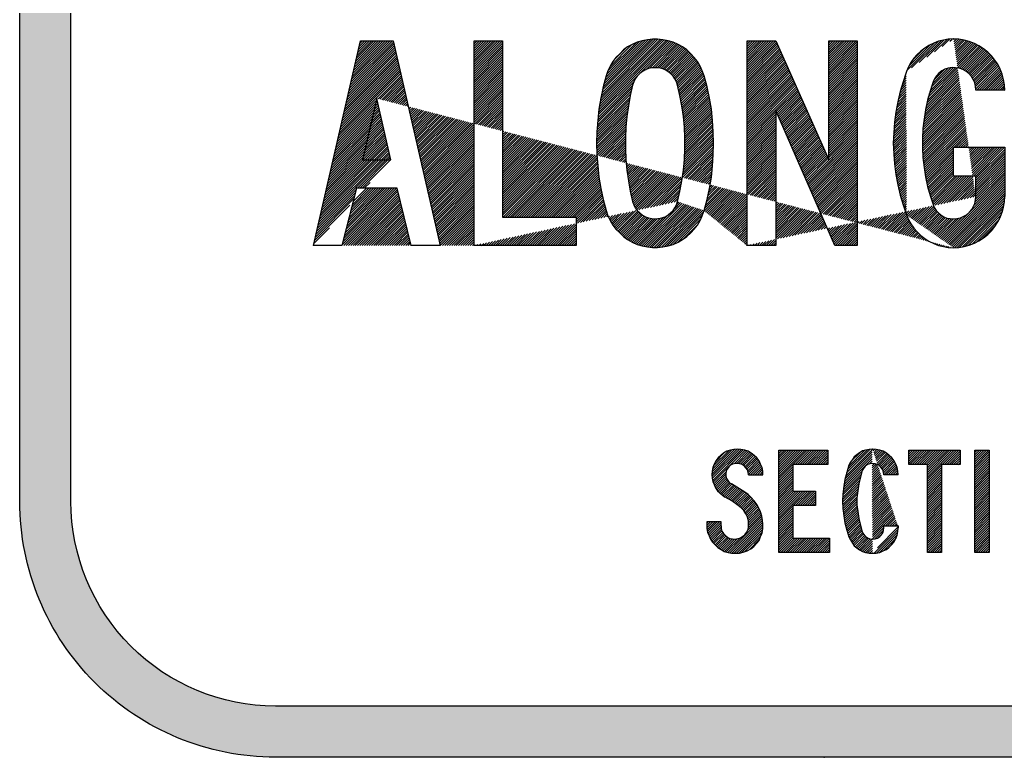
# Model space of a CAD drawing. Extents: x 216 to 276, y 156.6 to 231.6.
# Drawn here: x 215.98 to 235.25, y 161.57 to 175.99 of the extents above; entities that cross this region are included whole.
import ezdxf

# ---------------------------------------------------------------- set-up
doc = ezdxf.new("R2010")
doc.units = 0
doc.header["$MEASUREMENT"] = 0
doc.linetypes.add('CENTERX2', pattern=[101.6, 63.5, -12.7, 12.7, -12.7])
doc.layers.get('0').update_dxf_attribs({"linetype": 'CONTINUOUS'})
doc.layers.get('DEFPOINTS').update_dxf_attribs({"linetype": 'CONTINUOUS'})
for name, color, linetype in [('L25', 1, 'CONTINUOUS'), ('L35', 3, 'CONTINUOUS'), ('T25', 1, 'CONTINUOUS')]:
    doc.layers.add(name, color=color, linetype=linetype)
pattern_1 = [(45, (0, 0), (-0.0224506403, 0.0224506403), [])]

msp = doc.modelspace()

# ---------------------------------------------------------------- hatches: boundary and pattern name
at = {"layer": 'L25', "linetype": 'CENTERX2'}
h = msp.add_hatch(color=256, dxfattribs=at)
edge = h.paths.add_edge_path(flags=16)
edge.add_line((220.981, 230.575), (270.981, 230.575))
edge.add_arc((270.981, 226.575), 4, 0, 90, ccw=False)
edge.add_line((274.981, 226.575), (274.981, 166.575))
edge.add_arc((270.981, 166.575), 4, -90, 0, ccw=False)
edge.add_line((270.981, 162.575), (220.981, 162.575))
edge.add_arc((220.981, 166.575), 4, 180, 270, ccw=False)
edge.add_line((216.981, 166.575), (216.981, 226.575))
edge.add_arc((220.981, 226.575), 4, 90, 180, ccw=False)
edge = h.paths.add_edge_path()
edge.add_line((220.981, 231.575), (270.981, 231.575))
edge.add_arc((270.981, 226.575), 5, 0, 90, ccw=False)
edge.add_line((275.981, 226.575), (275.981, 166.575))
edge.add_arc((270.981, 166.575), 5, -90, 0, ccw=False)
edge.add_line((270.981, 161.575), (220.981, 161.575))
edge.add_arc((220.981, 166.575), 5, 180, 270, ccw=False)
edge.add_line((215.981, 166.575), (215.981, 226.575))
edge.add_arc((220.981, 226.575), 5, 90, 180, ccw=False)
h = msp.add_hatch(dxfattribs=at)
h.set_pattern_fill('ANSI31', color=256, scale=0.01, style=0)
h.set_pattern_definition(pattern_1)
h.paths.add_polyline_path([(223.237, 173.255), (222.963, 174.456), (222.681, 173.255)], flags=16)
h.paths.add_polyline_path([(222.281, 171.58), (221.725, 171.58), (222.644, 175.582), (223.281, 175.582), (224.2, 171.58), (223.637, 171.58), (223.363, 172.699), (222.563, 172.699)], flags=17)
h.paths.add_polyline_path([(226.861, 171.58), (224.867, 171.58), (224.867, 175.582), (225.423, 175.582), (225.423, 172.136), (226.861, 172.136)], flags=17)
h.paths.add_polyline_path([(228.825, 172.373), (228.847, 172.44), (228.892, 172.64), (228.929, 172.847), (228.959, 173.055), (228.981, 173.263), (228.988, 173.477), (228.988, 173.685), (228.981, 173.892), (228.959, 174.1), (228.929, 174.308), (228.892, 174.515), (228.847, 174.715), (228.825, 174.782), (228.795, 174.841), (228.758, 174.893), (228.707, 174.945), (228.655, 174.982), (228.603, 175.012), (228.536, 175.041), (228.469, 175.056), (228.41, 175.056), (228.343, 175.056), (228.277, 175.041), (228.217, 175.012), (228.158, 174.982), (228.106, 174.945), (228.054, 174.893), (228.017, 174.841), (227.988, 174.782), (227.965, 174.715), (227.921, 174.515), (227.884, 174.308), (227.854, 174.1), (227.832, 173.892), (227.825, 173.685), (227.825, 173.477), (227.832, 173.263), (227.854, 173.055), (227.884, 172.847), (227.921, 172.64), (227.965, 172.44), (227.988, 172.373), (228.017, 172.314), (228.054, 172.262), (228.106, 172.218), (228.158, 172.173), (228.217, 172.143), (228.277, 172.121), (228.343, 172.106), (228.41, 172.099), (228.469, 172.106), (228.536, 172.121), (228.603, 172.143), (228.655, 172.173), (228.707, 172.218), (228.758, 172.262), (228.795, 172.314)], flags=16)
h.paths.add_polyline_path([(229.329, 172.158), (229.366, 172.262), (229.425, 172.477), (229.47, 172.692), (229.507, 172.914), (229.529, 173.137), (229.544, 173.359), (229.551, 173.581), (229.544, 173.804), (229.529, 174.026), (229.507, 174.248), (229.47, 174.463), (229.425, 174.685), (229.366, 174.9), (229.329, 174.997), (229.285, 175.086), (229.233, 175.175), (229.173, 175.256), (229.107, 175.33), (229.025, 175.404), (228.944, 175.464), (228.855, 175.508), (228.758, 175.553), (228.662, 175.582), (228.558, 175.604), (228.455, 175.612), (228.358, 175.612), (228.254, 175.604), (228.151, 175.582), (228.054, 175.553), (227.958, 175.508), (227.869, 175.464), (227.788, 175.404), (227.713, 175.33), (227.639, 175.256), (227.58, 175.175), (227.528, 175.086), (227.484, 174.997), (227.447, 174.9), (227.387, 174.685), (227.343, 174.463), (227.306, 174.248), (227.284, 174.026), (227.269, 173.804), (227.261, 173.581), (227.269, 173.359), (227.284, 173.137), (227.306, 172.914), (227.343, 172.692), (227.387, 172.477), (227.447, 172.262), (227.484, 172.158), (227.528, 172.069), (227.58, 171.98), (227.639, 171.899), (227.713, 171.825), (227.788, 171.758), (227.869, 171.699), (227.958, 171.647), (228.054, 171.602), (228.151, 171.573), (228.254, 171.551), (228.358, 171.543), (228.455, 171.543), (228.558, 171.551), (228.662, 171.573), (228.758, 171.602), (228.855, 171.647), (228.944, 171.699), (229.025, 171.758), (229.107, 171.825), (229.173, 171.899), (229.233, 171.98), (229.285, 172.069)], flags=17)
h.paths.add_polyline_path([(230.767, 171.58), (230.204, 171.58), (230.204, 175.582), (230.767, 175.582), (231.804, 173.255), (231.804, 175.582), (232.36, 175.582), (232.36, 171.58), (231.923, 171.58), (230.767, 174.219)], flags=17)
h.paths.add_polyline_path([(235.243, 172.536), (235.236, 172.536)], flags=16)
edge = h.paths.add_edge_path()
edge.add_line((234.673, 172.47), (234.68, 172.536))
edge.add_line((234.68, 172.536), (234.68, 172.936))
edge.add_line((234.68, 172.936), (234.243, 172.936))
edge.add_line((234.243, 172.936), (234.243, 173.5))
edge.add_line((234.243, 173.5), (235.243, 173.5))
edge.add_line((235.243, 173.5), (235.243, 172.536))
edge.add_line((235.236, 172.432), (235.243, 172.536))
edge.add_line((235.236, 172.432), (235.221, 172.329))
edge.add_line((235.221, 172.329), (235.191, 172.232))
edge.add_line((235.191, 172.232), (235.154, 172.129))
edge.add_line((235.154, 172.129), (235.11, 172.04))
edge.add_line((235.11, 172.04), (235.051, 171.951))
edge.add_line((235.051, 171.951), (234.984, 171.869))
edge.add_line((234.984, 171.869), (234.91, 171.795))
edge.add_line((234.91, 171.795), (234.828, 171.728))
edge.add_line((234.828, 171.728), (234.739, 171.669))
edge.add_line((234.739, 171.669), (234.65, 171.625))
edge.add_line((234.65, 171.625), (234.547, 171.588))
edge.add_line((234.547, 171.588), (234.45, 171.558))
edge.add_line((234.45, 171.558), (234.347, 171.543))
edge.add_line((234.347, 171.543), (234.243, 171.536))
edge.add_line((234.243, 171.536), (234.139, 171.543))
edge.add_line((234.139, 171.543), (234.043, 171.558))
edge.add_line((234.043, 171.558), (233.946, 171.58))
edge.add_line((233.946, 171.58), (233.857, 171.617))
edge.add_line((233.857, 171.617), (233.761, 171.662))
edge.add_line((233.761, 171.662), (233.68, 171.714))
edge.add_line((233.68, 171.714), (233.605, 171.773))
edge.add_line((233.605, 171.773), (233.531, 171.847))
edge.add_line((233.531, 171.847), (233.465, 171.921))
edge.add_line((233.465, 171.921), (233.405, 172.003))
edge.add_line((233.405, 172.003), (233.361, 172.084))
edge.add_line((233.361, 172.084), (233.324, 172.18))
edge.add_line((233.324, 172.18), (233.257, 172.373))
edge.add_line((233.257, 172.373), (233.198, 172.566))
edge.add_line((233.198, 172.566), (233.153, 172.766))
edge.add_line((233.153, 172.766), (233.116, 172.966))
edge.add_line((233.116, 172.966), (233.087, 173.174))
edge.add_line((233.087, 173.174), (233.072, 173.374))
edge.add_line((233.072, 173.374), (233.064, 173.581))
edge.add_line((233.064, 173.581), (233.072, 173.781))
edge.add_line((233.072, 173.781), (233.087, 173.989))
edge.add_line((233.087, 173.989), (233.116, 174.189))
edge.add_line((233.116, 174.189), (233.153, 174.389))
edge.add_line((233.153, 174.389), (233.198, 174.589))
edge.add_line((233.198, 174.589), (233.257, 174.782))
edge.add_line((233.257, 174.782), (233.324, 174.982))
edge.add_line((233.324, 174.982), (233.361, 175.071))
edge.add_line((233.361, 175.071), (233.405, 175.16))
edge.add_line((233.405, 175.16), (233.465, 175.241))
edge.add_line((233.465, 175.241), (233.531, 175.315))
edge.add_line((233.531, 175.315), (233.605, 175.382))
edge.add_line((233.605, 175.382), (233.68, 175.441))
edge.add_line((233.68, 175.441), (233.761, 175.493))
edge.add_line((233.761, 175.493), (233.857, 175.538))
edge.add_line((233.857, 175.538), (233.946, 175.575))
edge.add_line((233.946, 175.575), (234.043, 175.597))
edge.add_line((234.043, 175.597), (234.139, 175.612))
edge.add_line((234.139, 175.612), (234.243, 175.619))
edge.add_line((234.243, 175.619), (234.347, 175.612))
edge.add_line((234.347, 175.612), (234.45, 175.597))
edge.add_line((234.45, 175.597), (234.547, 175.567))
edge.add_line((234.547, 175.567), (234.65, 175.53))
edge.add_line((234.65, 175.53), (234.739, 175.486))
edge.add_line((234.739, 175.486), (234.828, 175.427))
edge.add_line((234.828, 175.427), (234.91, 175.36))
edge.add_line((234.91, 175.36), (234.984, 175.286))
edge.add_line((234.984, 175.286), (235.051, 175.204))
edge.add_line((235.051, 175.204), (235.11, 175.123))
edge.add_line((235.11, 175.123), (235.154, 175.026))
edge.add_line((235.154, 175.026), (235.191, 174.93))
edge.add_line((235.191, 174.93), (235.221, 174.826))
edge.add_line((235.221, 174.826), (235.236, 174.723))
edge.add_line((235.236, 174.723), (235.243, 174.619))
edge.add_line((235.243, 174.619), (234.68, 174.619))
edge.add_line((234.68, 174.619), (234.673, 174.693))
edge.add_line((234.673, 174.693), (234.658, 174.76))
edge.add_line((234.658, 174.76), (234.628, 174.826))
edge.add_line((234.628, 174.826), (234.591, 174.886))
edge.add_line((234.591, 174.886), (234.539, 174.945))
edge.add_line((234.539, 174.945), (234.48, 174.989))
edge.add_line((234.48, 174.989), (234.421, 175.019))
edge.add_line((234.421, 175.019), (234.354, 175.049))
edge.add_line((234.354, 175.049), (234.28, 175.056))
edge.add_line((234.28, 175.056), (234.213, 175.063))
edge.add_line((234.213, 175.063), (234.139, 175.049))
edge.add_line((234.139, 175.049), (234.072, 175.026))
edge.add_line((234.072, 175.026), (234.013, 174.997))
edge.add_line((234.013, 174.997), (233.954, 174.952))
edge.add_line((233.954, 174.952), (233.909, 174.9))
edge.add_line((233.909, 174.9), (233.872, 174.841))
edge.add_line((233.872, 174.841), (233.843, 174.782))
edge.add_line((233.843, 174.782), (233.783, 174.597))
edge.add_line((233.783, 174.597), (233.731, 174.419))
edge.add_line((233.731, 174.419), (233.694, 174.233))
edge.add_line((233.694, 174.233), (233.665, 174.048))
edge.add_line((233.665, 174.048), (233.642, 173.863))
edge.add_line((233.642, 173.863), (233.635, 173.67))
edge.add_line((233.635, 173.67), (233.635, 173.485))
edge.add_line((233.635, 173.485), (233.642, 173.3))
edge.add_line((233.642, 173.3), (233.665, 173.107))
edge.add_line((233.665, 173.107), (233.694, 172.922))
edge.add_line((233.694, 172.922), (233.731, 172.736))
edge.add_line((233.731, 172.736), (233.783, 172.558))
edge.add_line((233.783, 172.558), (233.843, 172.381))
edge.add_line((233.843, 172.381), (233.865, 172.321))
edge.add_line((233.865, 172.321), (233.902, 172.262))
edge.add_line((233.902, 172.262), (233.946, 172.218))
edge.add_line((233.946, 172.218), (233.998, 172.173))
edge.add_line((233.998, 172.173), (234.05, 172.143))
edge.add_line((234.05, 172.143), (234.109, 172.114))
edge.add_line((234.109, 172.114), (234.176, 172.106))
edge.add_line((234.176, 172.106), (234.243, 172.099))
edge.add_line((234.243, 172.099), (234.309, 172.106))
edge.add_line((234.309, 172.106), (234.376, 172.121))
edge.add_line((234.376, 172.121), (234.443, 172.151))
edge.add_line((234.443, 172.151), (234.495, 172.18))
edge.add_line((234.495, 172.18), (234.554, 172.232))
edge.add_line((234.554, 172.232), (234.599, 172.284))
edge.add_line((234.599, 172.284), (234.628, 172.336))
edge.add_line((234.628, 172.336), (234.658, 172.403))
edge.add_line((234.658, 172.403), (234.673, 172.47))
edge = h.paths.add_edge_path()
edge.add_line((222.963, 174.456), (222.955, 174.456))
edge.add_line((222.681, 173.255), (222.674, 173.255))
edge.add_line((223.237, 173.255), (223.23, 173.255))
edge.add_line((221.725, 171.58), (221.718, 171.58))
edge.add_line((224.867, 171.58), (224.86, 171.58))
edge.add_line((228.847, 172.44), (228.84, 172.44))
edge.add_line((229.366, 172.262), (229.359, 172.262))
edge.add_line((230.204, 171.58), (230.196, 171.58))
edge.add_line((234.68, 172.536), (234.673, 172.536))
edge.add_line((234.243, 175.619), (234.235, 175.619))
edge.add_line((233.324, 174.982), (233.316, 174.982))
edge.add_line((233.324, 172.18), (233.316, 172.18))
edge.add_line((234.243, 171.536), (234.235, 171.536))
h = msp.add_hatch(dxfattribs=at)
h.set_pattern_fill('ANSI31', color=256, scale=0.01, style=0)
h.set_pattern_definition(pattern_1)
h.paths.add_polyline_path([(229.7, 166.177), (229.418, 166.177), (229.418, 166.118), (229.418, 166.044), (229.433, 165.977), (229.462, 165.903), (229.492, 165.836), (229.529, 165.777), (229.581, 165.725), (229.633, 165.673), (229.7, 165.636), (229.759, 165.599), (229.833, 165.577), (229.9, 165.562), (229.974, 165.562), (230.055, 165.562), (230.13, 165.584), (230.204, 165.607), (230.278, 165.651), (230.337, 165.696), (230.389, 165.755), (230.441, 165.814), (230.47, 165.888), (230.5, 165.962), (230.515, 166.044), (230.515, 166.118), (230.507, 166.207), (230.493, 166.289), (230.47, 166.37), (230.433, 166.444), (230.396, 166.518), (230.344, 166.585), (230.285, 166.652), (230.226, 166.711), (230.159, 166.755), (229.9, 166.918), (229.855, 166.948), (229.826, 166.985), (229.803, 167.022), (229.789, 167.074), (229.789, 167.119), (229.796, 167.17), (229.818, 167.208), (229.848, 167.252), (229.878, 167.282), (229.922, 167.304), (229.966, 167.319), (230.018, 167.319), (230.063, 167.311), (230.107, 167.296), (230.152, 167.267), (230.181, 167.23), (230.211, 167.193), (230.226, 167.148), (230.233, 167.096), (230.515, 167.096), (230.515, 167.17), (230.5, 167.237), (230.47, 167.304), (230.441, 167.371), (230.396, 167.43), (230.344, 167.474), (230.285, 167.519), (230.226, 167.556), (230.159, 167.578), (230.085, 167.593), (230.018, 167.6), (229.944, 167.593), (229.878, 167.578), (229.811, 167.556), (229.744, 167.519), (229.692, 167.474), (229.64, 167.43), (229.596, 167.371), (229.559, 167.304), (229.537, 167.237), (229.522, 167.17), (229.514, 167.096), (229.522, 167.03), (229.537, 166.963), (229.559, 166.904), (229.588, 166.844), (229.626, 166.785), (229.67, 166.741), (229.722, 166.696), (229.774, 166.659), (229.907, 166.585), (230.033, 166.496), (230.092, 166.452), (230.144, 166.4), (230.181, 166.333), (230.211, 166.266), (230.233, 166.192), (230.233, 166.118), (230.233, 166.066), (230.218, 166.014), (230.196, 165.97), (230.159, 165.925), (230.122, 165.896), (230.078, 165.866), (230.026, 165.851), (229.974, 165.836), (229.922, 165.844), (229.87, 165.851), (229.826, 165.873), (229.781, 165.911), (229.744, 165.948), (229.714, 165.992), (229.7, 166.044), (229.7, 166.096)])
edge = h.paths.add_edge_path(flags=16)
edge.add_line((230.018, 167.319), (230.011, 167.319))
h = msp.add_hatch(dxfattribs=at)
h.set_pattern_fill('ANSI31', color=256, scale=0.01, style=0)
h.set_pattern_definition(pattern_1)
h.paths.add_polyline_path([(231.819, 165.577), (230.826, 165.577), (230.826, 167.578), (231.782, 167.578), (231.782, 167.296), (231.1, 167.296), (231.1, 166.778), (231.545, 166.778), (231.545, 166.496), (231.1, 166.496), (231.1, 165.859), (231.819, 165.859)])
h.paths.add_polyline_path([(233.161, 166.059), (233.153, 166.059)], flags=16)
edge = h.paths.add_edge_path()
edge.add_line((232.879, 166.096), (233.161, 166.096))
edge.add_line((233.161, 166.096), (233.161, 166.059))
edge.add_line((233.153, 165.985), (233.161, 166.059))
edge.add_line((233.153, 165.985), (233.138, 165.918))
edge.add_line((233.138, 165.918), (233.116, 165.851))
edge.add_line((233.116, 165.851), (233.079, 165.785))
edge.add_line((233.079, 165.785), (233.035, 165.733))
edge.add_line((233.035, 165.733), (232.983, 165.681))
edge.add_line((232.983, 165.681), (232.931, 165.636))
edge.add_line((232.931, 165.636), (232.864, 165.607))
edge.add_line((232.864, 165.607), (232.798, 165.577))
edge.add_line((232.798, 165.577), (232.731, 165.562))
edge.add_line((232.731, 165.562), (232.657, 165.562))
edge.add_line((232.657, 165.562), (232.59, 165.562))
edge.add_line((232.59, 165.562), (232.523, 165.577))
edge.add_line((232.523, 165.577), (232.464, 165.599))
edge.add_line((232.464, 165.599), (232.405, 165.629))
edge.add_line((232.405, 165.629), (232.353, 165.666))
edge.add_line((232.353, 165.666), (232.301, 165.71))
edge.add_line((232.301, 165.71), (232.264, 165.762))
edge.add_line((232.264, 165.762), (232.227, 165.822))
edge.add_line((232.227, 165.822), (232.197, 165.881))
edge.add_line((232.197, 165.881), (232.153, 166.014))
edge.add_line((232.153, 166.014), (232.116, 166.155))
edge.add_line((232.116, 166.155), (232.094, 166.296))
edge.add_line((232.094, 166.296), (232.079, 166.437))
edge.add_line((232.079, 166.437), (232.071, 166.578))
edge.add_line((232.071, 166.578), (232.079, 166.718))
edge.add_line((232.079, 166.718), (232.094, 166.867))
edge.add_line((232.094, 166.867), (232.116, 167.007))
edge.add_line((232.116, 167.007), (232.153, 167.141))
edge.add_line((232.153, 167.141), (232.197, 167.282))
edge.add_line((232.197, 167.282), (232.227, 167.341))
edge.add_line((232.227, 167.341), (232.264, 167.393))
edge.add_line((232.264, 167.393), (232.301, 167.445))
edge.add_line((232.301, 167.445), (232.353, 167.489))
edge.add_line((232.353, 167.489), (232.405, 167.526))
edge.add_line((232.405, 167.526), (232.464, 167.563))
edge.add_line((232.464, 167.563), (232.523, 167.578))
edge.add_line((232.523, 167.578), (232.59, 167.593))
edge.add_line((232.59, 167.593), (232.657, 167.6))
edge.add_line((232.657, 167.6), (232.731, 167.593))
edge.add_line((232.731, 167.593), (232.798, 167.578))
edge.add_line((232.798, 167.578), (232.864, 167.556))
edge.add_line((232.864, 167.556), (232.931, 167.519))
edge.add_line((232.931, 167.519), (232.983, 167.474))
edge.add_line((232.983, 167.474), (233.035, 167.43))
edge.add_line((233.035, 167.43), (233.079, 167.371))
edge.add_line((233.079, 167.371), (233.116, 167.304))
edge.add_line((233.116, 167.304), (233.138, 167.237))
edge.add_line((233.138, 167.237), (233.153, 167.17))
edge.add_line((233.153, 167.17), (233.161, 167.096))
edge.add_line((233.161, 167.096), (232.879, 167.096))
edge.add_line((232.879, 167.096), (232.872, 167.148))
edge.add_line((232.872, 167.148), (232.857, 167.193))
edge.add_line((232.857, 167.193), (232.827, 167.237))
edge.add_line((232.827, 167.237), (232.798, 167.274))
edge.add_line((232.798, 167.274), (232.753, 167.296))
edge.add_line((232.753, 167.296), (232.709, 167.311))
edge.add_line((232.709, 167.311), (232.657, 167.319))
edge.add_line((232.657, 167.319), (232.605, 167.311))
edge.add_line((232.605, 167.311), (232.56, 167.296))
edge.add_line((232.56, 167.296), (232.516, 167.267))
edge.add_line((232.516, 167.267), (232.479, 167.222))
edge.add_line((232.479, 167.222), (232.457, 167.178))
edge.add_line((232.457, 167.178), (232.42, 167.052))
edge.add_line((232.42, 167.052), (232.39, 166.918))
edge.add_line((232.39, 166.918), (232.368, 166.785))
edge.add_line((232.368, 166.785), (232.353, 166.644))
edge.add_line((232.353, 166.644), (232.353, 166.511))
edge.add_line((232.353, 166.511), (232.368, 166.377))
edge.add_line((232.368, 166.377), (232.39, 166.244))
edge.add_line((232.39, 166.244), (232.42, 166.111))
edge.add_line((232.42, 166.111), (232.457, 165.977))
edge.add_line((232.457, 165.977), (232.479, 165.933))
edge.add_line((232.479, 165.933), (232.516, 165.896))
edge.add_line((232.516, 165.896), (232.56, 165.866))
edge.add_line((232.56, 165.866), (232.605, 165.844))
edge.add_line((232.605, 165.844), (232.657, 165.836))
edge.add_line((232.657, 165.836), (232.709, 165.844))
edge.add_line((232.709, 165.844), (232.753, 165.859))
edge.add_line((232.753, 165.859), (232.798, 165.888))
edge.add_line((232.798, 165.888), (232.827, 165.918))
edge.add_line((232.827, 165.918), (232.857, 165.962))
edge.add_line((232.857, 165.962), (232.872, 166.007))
edge.add_line((232.872, 166.007), (232.879, 166.059))
edge.add_line((232.879, 166.059), (232.879, 166.096))
h.paths.add_polyline_path([(234.006, 165.577), (233.731, 165.577), (233.731, 167.296), (233.368, 167.296), (233.368, 167.578), (234.369, 167.578), (234.369, 167.296), (234.006, 167.296)])
h.paths.add_polyline_path([(234.939, 165.577), (234.658, 165.577), (234.658, 167.578), (234.939, 167.578)])
edge = h.paths.add_edge_path(flags=16)
edge.add_line((233.161, 166.096), (233.153, 166.096))
edge.add_line((232.657, 167.6), (232.649, 167.6))
edge.add_line((232.657, 165.562), (232.649, 165.562))

# ---------------------------------------------------------------- linework, layer by layer
at = {"color": 3}
for p, q in [((228.254, 175.604), (228.151, 175.582)), ((228.358, 175.612), (228.254, 175.604)), ((228.455, 175.612), (228.358, 175.612)), ((228.558, 175.604), (228.455, 175.612)), ((228.662, 175.582), (228.558, 175.604)), ((234.043, 175.597), (233.946, 175.575)), ((234.139, 175.612), (234.043, 175.597)), ((234.243, 175.619), (234.139, 175.612)), ((234.243, 175.619), (234.235, 175.619)), ((234.347, 175.612), (234.243, 175.619)), ((234.45, 175.597), (234.347, 175.612)), ((234.547, 175.567), (234.45, 175.597)), ((221.725, 171.58), (222.644, 175.582)), ((222.644, 175.582), (223.281, 175.582)), ((223.281, 175.582), (224.2, 171.58)), ((224.867, 171.58), (224.867, 175.582)), ((224.867, 175.582), (225.423, 175.582)), ((225.423, 175.582), (225.423, 172.136)), ((227.788, 175.404), (227.713, 175.33)), ((227.869, 175.464), (227.788, 175.404)), ((227.958, 175.508), (227.869, 175.464)), ((228.054, 175.553), (227.958, 175.508)), ((228.151, 175.582), (228.054, 175.553)), ((228.758, 175.553), (228.662, 175.582)), ((228.855, 175.508), (228.758, 175.553)), ((228.944, 175.464), (228.855, 175.508)), ((229.025, 175.404), (228.944, 175.464)), ((229.107, 175.33), (229.025, 175.404)), ((230.204, 171.58), (230.204, 175.582)), ((230.204, 175.582), (230.767, 175.582)), ((230.767, 175.582), (231.804, 173.255)), ((231.804, 173.255), (231.804, 175.582)), ((231.804, 175.582), (232.36, 175.582)), ((232.36, 175.582), (232.36, 171.58)), ((233.68, 175.441), (233.605, 175.382)), ((233.761, 175.493), (233.68, 175.441)), ((233.857, 175.538), (233.761, 175.493)), ((233.946, 175.575), (233.857, 175.538)), ((234.65, 175.53), (234.547, 175.567)), ((234.739, 175.486), (234.65, 175.53)), ((234.828, 175.427), (234.739, 175.486)), ((234.91, 175.36), (234.828, 175.427)), ((227.639, 175.256), (227.58, 175.175)), ((227.713, 175.33), (227.639, 175.256)), ((229.173, 175.256), (229.107, 175.33)), ((229.233, 175.175), (229.173, 175.256)), ((233.465, 175.241), (233.405, 175.16)), ((233.531, 175.315), (233.465, 175.241)), ((233.605, 175.382), (233.531, 175.315)), ((234.984, 175.286), (234.91, 175.36)), ((235.051, 175.204), (234.984, 175.286)), ((227.528, 175.086), (227.484, 174.997)), ((227.58, 175.175), (227.528, 175.086)), ((228.277, 175.041), (228.217, 175.012)), ((228.343, 175.056), (228.277, 175.041)), ((228.41, 175.056), (228.343, 175.056)), ((228.469, 175.056), (228.41, 175.056)), ((228.536, 175.041), (228.469, 175.056)), ((228.603, 175.012), (228.536, 175.041)), ((229.285, 175.086), (229.233, 175.175)), ((229.329, 174.997), (229.285, 175.086)), ((233.361, 175.071), (233.324, 174.982)), ((233.405, 175.16), (233.361, 175.071)), ((234.072, 175.026), (234.013, 174.997)), ((234.139, 175.049), (234.072, 175.026)), ((234.213, 175.063), (234.139, 175.049)), ((234.28, 175.056), (234.213, 175.063)), ((234.354, 175.049), (234.28, 175.056)), ((234.421, 175.019), (234.354, 175.049)), ((234.48, 174.989), (234.421, 175.019)), ((235.11, 175.123), (235.051, 175.204)), ((235.154, 175.026), (235.11, 175.123)), ((235.191, 174.93), (235.154, 175.026)), ((227.447, 174.9), (227.387, 174.685)), ((227.484, 174.997), (227.447, 174.9)), ((228.017, 174.841), (227.988, 174.782)), ((228.054, 174.893), (228.017, 174.841)), ((228.106, 174.945), (228.054, 174.893)), ((228.158, 174.982), (228.106, 174.945)), ((228.217, 175.012), (228.158, 174.982)), ((228.655, 174.982), (228.603, 175.012)), ((228.707, 174.945), (228.655, 174.982)), ((228.758, 174.893), (228.707, 174.945)), ((228.795, 174.841), (228.758, 174.893)), ((228.825, 174.782), (228.795, 174.841)), ((229.366, 174.9), (229.329, 174.997)), ((229.425, 174.685), (229.366, 174.9)), ((233.324, 174.982), (233.257, 174.782)), ((233.324, 174.982), (233.316, 174.982)), ((233.872, 174.841), (233.843, 174.782)), ((233.909, 174.9), (233.872, 174.841)), ((233.954, 174.952), (233.909, 174.9)), ((234.013, 174.997), (233.954, 174.952)), ((234.539, 174.945), (234.48, 174.989)), ((234.591, 174.886), (234.539, 174.945)), ((234.628, 174.826), (234.591, 174.886)), ((234.658, 174.76), (234.628, 174.826)), ((235.221, 174.826), (235.191, 174.93)), ((235.236, 174.723), (235.221, 174.826)), ((227.387, 174.685), (227.343, 174.463)), ((227.965, 174.715), (227.921, 174.515)), ((227.988, 174.782), (227.965, 174.715)), ((228.847, 174.715), (228.825, 174.782)), ((228.892, 174.515), (228.847, 174.715)), ((229.47, 174.463), (229.425, 174.685)), ((233.257, 174.782), (233.198, 174.589)), ((233.843, 174.782), (233.783, 174.597)), ((234.673, 174.693), (234.658, 174.76)), ((234.68, 174.619), (234.673, 174.693)), ((235.243, 174.619), (235.236, 174.723)), ((222.963, 174.456), (222.681, 173.255)), ((222.963, 174.456), (222.955, 174.456)), ((223.237, 173.255), (222.963, 174.456)), ((227.343, 174.463), (227.306, 174.248)), ((227.921, 174.515), (227.884, 174.308)), ((228.929, 174.308), (228.892, 174.515)), ((229.507, 174.248), (229.47, 174.463)), ((233.198, 174.589), (233.153, 174.389)), ((233.783, 174.597), (233.731, 174.419)), ((235.243, 174.619), (234.68, 174.619)), ((227.306, 174.248), (227.284, 174.026)), ((227.884, 174.308), (227.854, 174.1)), ((228.959, 174.1), (228.929, 174.308)), ((229.529, 174.026), (229.507, 174.248)), ((233.153, 174.389), (233.116, 174.189)), ((233.731, 174.419), (233.694, 174.233)), ((227.854, 174.1), (227.832, 173.892)), ((228.981, 173.892), (228.959, 174.1)), ((231.923, 171.58), (230.767, 174.219)), ((230.767, 174.219), (230.767, 171.58)), ((233.116, 174.189), (233.087, 173.989)), ((233.694, 174.233), (233.665, 174.048)), ((227.284, 174.026), (227.269, 173.804)), ((227.832, 173.892), (227.825, 173.685)), ((228.988, 173.685), (228.981, 173.892)), ((229.544, 173.804), (229.529, 174.026)), ((233.087, 173.989), (233.072, 173.781)), ((233.642, 173.863), (233.635, 173.67)), ((233.665, 174.048), (233.642, 173.863)), ((227.269, 173.804), (227.261, 173.581)), ((227.825, 173.685), (227.825, 173.477)), ((228.988, 173.477), (228.988, 173.685)), ((229.551, 173.581), (229.544, 173.804)), ((233.072, 173.781), (233.064, 173.581)), ((233.635, 173.67), (233.635, 173.485)), ((227.261, 173.581), (227.269, 173.359)), ((227.825, 173.477), (227.832, 173.263)), ((228.981, 173.263), (228.988, 173.477)), ((229.544, 173.359), (229.551, 173.581)), ((233.064, 173.581), (233.072, 173.374)), ((233.635, 173.485), (233.642, 173.3)), ((234.243, 172.936), (234.243, 173.5)), ((234.243, 173.5), (235.243, 173.5)), ((235.243, 173.5), (235.243, 172.536)), ((227.269, 173.359), (227.284, 173.137)), ((229.529, 173.137), (229.544, 173.359)), ((233.072, 173.374), (233.087, 173.174)), ((233.642, 173.3), (233.665, 173.107)), ((222.681, 173.255), (222.674, 173.255)), ((222.681, 173.255), (223.237, 173.255)), ((223.237, 173.255), (223.23, 173.255)), ((227.284, 173.137), (227.306, 172.914)), ((227.832, 173.263), (227.854, 173.055)), ((228.959, 173.055), (228.981, 173.263)), ((229.507, 172.914), (229.529, 173.137)), ((233.087, 173.174), (233.116, 172.966)), ((233.665, 173.107), (233.694, 172.922)), ((227.306, 172.914), (227.343, 172.692)), ((227.854, 173.055), (227.884, 172.847)), ((228.929, 172.847), (228.959, 173.055)), ((229.47, 172.692), (229.507, 172.914)), ((233.116, 172.966), (233.153, 172.766)), ((233.694, 172.922), (233.731, 172.736)), ((234.68, 172.936), (234.243, 172.936)), ((234.68, 172.536), (234.68, 172.936)), ((227.884, 172.847), (227.921, 172.64)), ((228.892, 172.64), (228.929, 172.847)), ((233.153, 172.766), (233.198, 172.566)), ((233.731, 172.736), (233.783, 172.558)), ((222.563, 172.699), (222.281, 171.58)), ((223.363, 172.699), (222.563, 172.699)), ((223.637, 171.58), (223.363, 172.699)), ((227.343, 172.692), (227.387, 172.477)), ((227.921, 172.64), (227.965, 172.44)), ((228.847, 172.44), (228.892, 172.64)), ((229.425, 172.477), (229.47, 172.692)), ((233.198, 172.566), (233.257, 172.373)), ((233.783, 172.558), (233.843, 172.381)), ((234.673, 172.47), (234.68, 172.536)), ((234.68, 172.536), (234.673, 172.536)), ((235.243, 172.536), (235.236, 172.536)), ((235.236, 172.432), (235.243, 172.536)), ((235.243, 172.536), (235.236, 172.536)), ((227.387, 172.477), (227.447, 172.262)), ((227.965, 172.44), (227.988, 172.373)), ((227.988, 172.373), (228.017, 172.314)), ((228.795, 172.314), (228.825, 172.373)), ((228.825, 172.373), (228.847, 172.44)), ((228.847, 172.44), (228.84, 172.44)), ((229.366, 172.262), (229.425, 172.477)), ((233.257, 172.373), (233.324, 172.18)), ((233.843, 172.381), (233.865, 172.321)), ((233.865, 172.321), (233.902, 172.262)), ((234.599, 172.284), (234.628, 172.336)), ((234.628, 172.336), (234.658, 172.403)), ((234.658, 172.403), (234.673, 172.47)), ((235.191, 172.232), (235.221, 172.329)), ((235.221, 172.329), (235.236, 172.432)), ((225.423, 172.136), (226.861, 172.136)), ((226.861, 172.136), (226.861, 171.58)), ((227.447, 172.262), (227.484, 172.158)), ((227.484, 172.158), (227.528, 172.069)), ((228.017, 172.314), (228.054, 172.262)), ((228.054, 172.262), (228.106, 172.218)), ((228.106, 172.218), (228.158, 172.173)), ((228.158, 172.173), (228.217, 172.143)), ((228.217, 172.143), (228.277, 172.121)), ((228.536, 172.121), (228.603, 172.143)), ((228.603, 172.143), (228.655, 172.173)), ((228.655, 172.173), (228.707, 172.218)), ((228.707, 172.218), (228.758, 172.262)), ((228.758, 172.262), (228.795, 172.314)), ((229.285, 172.069), (229.329, 172.158)), ((229.329, 172.158), (229.366, 172.262)), ((229.366, 172.262), (229.359, 172.262)), ((233.324, 172.18), (233.316, 172.18)), ((233.324, 172.18), (233.361, 172.084)), ((233.902, 172.262), (233.946, 172.218)), ((233.946, 172.218), (233.998, 172.173)), ((233.998, 172.173), (234.05, 172.143)), ((234.05, 172.143), (234.109, 172.114)), ((234.376, 172.121), (234.443, 172.151)), ((234.443, 172.151), (234.495, 172.18)), ((234.495, 172.18), (234.554, 172.232)), ((234.554, 172.232), (234.599, 172.284)), ((235.11, 172.04), (235.154, 172.129)), ((235.154, 172.129), (235.191, 172.232)), ((227.528, 172.069), (227.58, 171.98)), ((227.58, 171.98), (227.639, 171.899)), ((228.277, 172.121), (228.343, 172.106)), ((228.343, 172.106), (228.41, 172.099)), ((228.41, 172.099), (228.469, 172.106)), ((228.469, 172.106), (228.536, 172.121)), ((229.173, 171.899), (229.233, 171.98)), ((229.233, 171.98), (229.285, 172.069)), ((233.361, 172.084), (233.405, 172.003)), ((233.405, 172.003), (233.465, 171.921)), ((234.109, 172.114), (234.176, 172.106)), ((234.176, 172.106), (234.243, 172.099)), ((234.243, 172.099), (234.309, 172.106)), ((234.309, 172.106), (234.376, 172.121)), ((234.984, 171.869), (235.051, 171.951)), ((235.051, 171.951), (235.11, 172.04)), ((227.639, 171.899), (227.713, 171.825)), ((227.713, 171.825), (227.788, 171.758)), ((227.788, 171.758), (227.869, 171.699)), ((228.944, 171.699), (229.025, 171.758)), ((229.025, 171.758), (229.107, 171.825)), ((229.107, 171.825), (229.173, 171.899)), ((233.465, 171.921), (233.531, 171.847)), ((233.531, 171.847), (233.605, 171.773)), ((233.605, 171.773), (233.68, 171.714)), ((234.828, 171.728), (234.91, 171.795)), ((234.91, 171.795), (234.984, 171.869)), ((221.725, 171.58), (221.718, 171.58)), ((222.281, 171.58), (221.725, 171.58)), ((224.2, 171.58), (223.637, 171.58)), ((224.867, 171.58), (224.86, 171.58)), ((226.861, 171.58), (224.867, 171.58)), ((227.869, 171.699), (227.958, 171.647)), ((227.958, 171.647), (228.054, 171.602)), ((228.054, 171.602), (228.151, 171.573)), ((228.151, 171.573), (228.254, 171.551)), ((228.254, 171.551), (228.358, 171.543)), ((228.455, 171.543), (228.558, 171.551)), ((228.558, 171.551), (228.662, 171.573)), ((228.662, 171.573), (228.758, 171.602)), ((228.758, 171.602), (228.855, 171.647)), ((228.855, 171.647), (228.944, 171.699)), ((230.204, 171.58), (230.196, 171.58)), ((230.767, 171.58), (230.204, 171.58)), ((232.36, 171.58), (231.923, 171.58)), ((233.68, 171.714), (233.761, 171.662)), ((233.761, 171.662), (233.857, 171.617)), ((233.857, 171.617), (233.946, 171.58)), ((233.946, 171.58), (234.043, 171.558)), ((234.043, 171.558), (234.139, 171.543)), ((234.347, 171.543), (234.45, 171.558)), ((234.45, 171.558), (234.547, 171.588)), ((234.547, 171.588), (234.65, 171.625)), ((234.65, 171.625), (234.739, 171.669)), ((234.739, 171.669), (234.828, 171.728)), ((228.358, 171.543), (228.455, 171.543)), ((234.139, 171.543), (234.243, 171.536)), ((234.243, 171.536), (234.235, 171.536)), ((234.243, 171.536), (234.347, 171.543)), ((229.744, 167.519), (229.692, 167.474)), ((229.811, 167.556), (229.744, 167.519)), ((229.878, 167.578), (229.811, 167.556)), ((229.944, 167.593), (229.878, 167.578)), ((230.018, 167.6), (229.944, 167.593)), ((230.085, 167.593), (230.018, 167.6)), ((230.159, 167.578), (230.085, 167.593)), ((230.226, 167.556), (230.159, 167.578)), ((230.285, 167.519), (230.226, 167.556)), ((230.344, 167.474), (230.285, 167.519)), ((230.826, 165.577), (230.826, 167.578)), ((230.826, 167.578), (231.782, 167.578)), ((231.782, 167.578), (231.782, 167.296)), ((232.405, 167.526), (232.353, 167.489)), ((232.464, 167.563), (232.405, 167.526)), ((232.523, 167.578), (232.464, 167.563)), ((232.59, 167.593), (232.523, 167.578)), ((232.657, 167.6), (232.59, 167.593)), ((232.657, 167.6), (232.649, 167.6)), ((232.731, 167.593), (232.657, 167.6)), ((232.798, 167.578), (232.731, 167.593)), ((232.864, 167.556), (232.798, 167.578)), ((232.931, 167.519), (232.864, 167.556)), ((232.983, 167.474), (232.931, 167.519)), ((233.368, 167.296), (233.368, 167.578)), ((233.368, 167.578), (234.369, 167.578)), ((234.369, 167.578), (234.369, 167.296)), ((234.658, 165.577), (234.658, 167.578)), ((234.658, 167.578), (234.939, 167.578)), ((234.939, 167.578), (234.939, 165.577)), ((229.596, 167.371), (229.559, 167.304)), ((229.64, 167.43), (229.596, 167.371)), ((229.692, 167.474), (229.64, 167.43)), ((229.966, 167.319), (229.922, 167.304)), ((230.018, 167.319), (229.966, 167.319)), ((230.018, 167.319), (230.011, 167.319)), ((230.063, 167.311), (230.018, 167.319)), ((230.107, 167.296), (230.063, 167.311)), ((230.396, 167.43), (230.344, 167.474)), ((230.441, 167.371), (230.396, 167.43)), ((230.47, 167.304), (230.441, 167.371)), ((232.227, 167.341), (232.197, 167.282)), ((232.264, 167.393), (232.227, 167.341)), ((232.301, 167.445), (232.264, 167.393)), ((232.353, 167.489), (232.301, 167.445)), ((232.605, 167.311), (232.56, 167.296)), ((232.657, 167.319), (232.605, 167.311)), ((232.709, 167.311), (232.657, 167.319)), ((232.753, 167.296), (232.709, 167.311)), ((233.035, 167.43), (232.983, 167.474)), ((233.079, 167.371), (233.035, 167.43)), ((233.116, 167.304), (233.079, 167.371)), ((229.522, 167.17), (229.514, 167.096)), ((229.537, 167.237), (229.522, 167.17)), ((229.559, 167.304), (229.537, 167.237)), ((229.796, 167.17), (229.789, 167.119)), ((229.789, 167.119), (229.789, 167.074)), ((229.818, 167.208), (229.796, 167.17)), ((229.848, 167.252), (229.818, 167.208)), ((229.878, 167.282), (229.848, 167.252)), ((229.922, 167.304), (229.878, 167.282)), ((230.152, 167.267), (230.107, 167.296)), ((230.181, 167.23), (230.152, 167.267)), ((230.211, 167.193), (230.181, 167.23)), ((230.226, 167.148), (230.211, 167.193)), ((230.233, 167.096), (230.226, 167.148)), ((230.5, 167.237), (230.47, 167.304)), ((230.515, 167.17), (230.5, 167.237)), ((230.515, 167.096), (230.515, 167.17)), ((231.782, 167.296), (231.1, 167.296)), ((231.1, 167.296), (231.1, 166.778)), ((232.153, 167.141), (232.116, 167.007)), ((232.197, 167.282), (232.153, 167.141)), ((232.457, 167.178), (232.42, 167.052)), ((232.479, 167.222), (232.457, 167.178)), ((232.516, 167.267), (232.479, 167.222)), ((232.56, 167.296), (232.516, 167.267)), ((232.798, 167.274), (232.753, 167.296)), ((232.827, 167.237), (232.798, 167.274)), ((232.857, 167.193), (232.827, 167.237)), ((232.872, 167.148), (232.857, 167.193)), ((232.879, 167.096), (232.872, 167.148)), ((233.138, 167.237), (233.116, 167.304)), ((233.153, 167.17), (233.138, 167.237)), ((233.161, 167.096), (233.153, 167.17)), ((233.731, 167.296), (233.368, 167.296)), ((233.731, 165.577), (233.731, 167.296)), ((234.369, 167.296), (234.006, 167.296)), ((234.006, 167.296), (234.006, 165.577)), ((229.514, 167.096), (229.522, 167.03)), ((229.522, 167.03), (229.537, 166.963)), ((229.537, 166.963), (229.559, 166.904)), ((229.789, 167.074), (229.803, 167.022)), ((229.803, 167.022), (229.826, 166.985)), ((229.826, 166.985), (229.855, 166.948)), ((229.855, 166.948), (229.9, 166.918)), ((230.233, 167.096), (230.515, 167.096)), ((232.116, 167.007), (232.094, 166.867)), ((232.42, 167.052), (232.39, 166.918)), ((233.161, 167.096), (232.879, 167.096)), ((229.559, 166.904), (229.588, 166.844)), ((229.588, 166.844), (229.626, 166.785)), ((229.626, 166.785), (229.67, 166.741)), ((229.67, 166.741), (229.722, 166.696)), ((230.159, 166.755), (229.9, 166.918)), ((230.226, 166.711), (230.159, 166.755)), ((231.1, 166.778), (231.545, 166.778)), ((231.545, 166.778), (231.545, 166.496)), ((232.094, 166.867), (232.079, 166.718)), ((232.368, 166.785), (232.353, 166.644)), ((232.39, 166.918), (232.368, 166.785)), ((229.722, 166.696), (229.774, 166.659)), ((229.907, 166.585), (229.774, 166.659)), ((230.033, 166.496), (229.907, 166.585)), ((230.285, 166.652), (230.226, 166.711)), ((230.344, 166.585), (230.285, 166.652)), ((230.396, 166.518), (230.344, 166.585)), ((232.079, 166.718), (232.071, 166.578)), ((232.071, 166.578), (232.079, 166.437)), ((232.353, 166.644), (232.353, 166.511)), ((230.092, 166.452), (230.033, 166.496)), ((230.144, 166.4), (230.092, 166.452)), ((230.181, 166.333), (230.144, 166.4)), ((230.433, 166.444), (230.396, 166.518)), ((230.47, 166.37), (230.433, 166.444)), ((230.493, 166.289), (230.47, 166.37)), ((231.545, 166.496), (231.1, 166.496)), ((231.1, 166.496), (231.1, 165.859)), ((232.079, 166.437), (232.094, 166.296)), ((232.353, 166.511), (232.368, 166.377)), ((232.368, 166.377), (232.39, 166.244)), ((229.418, 166.177), (229.418, 166.118)), ((229.7, 166.177), (229.418, 166.177)), ((229.7, 166.096), (229.7, 166.177)), ((230.211, 166.266), (230.181, 166.333)), ((230.233, 166.192), (230.211, 166.266)), ((230.233, 166.118), (230.233, 166.192)), ((230.507, 166.207), (230.493, 166.289)), ((230.515, 166.118), (230.507, 166.207)), ((232.094, 166.296), (232.116, 166.155)), ((232.116, 166.155), (232.153, 166.014)), ((232.39, 166.244), (232.42, 166.111)), ((229.418, 166.118), (229.418, 166.044)), ((229.418, 166.044), (229.433, 165.977)), ((229.433, 165.977), (229.462, 165.903)), ((229.7, 166.096), (229.7, 166.044)), ((229.7, 166.044), (229.714, 165.992)), ((229.714, 165.992), (229.744, 165.948)), ((230.159, 165.925), (230.196, 165.97)), ((230.196, 165.97), (230.218, 166.014)), ((230.218, 166.014), (230.233, 166.066)), ((230.233, 166.066), (230.233, 166.118)), ((230.47, 165.888), (230.5, 165.962)), ((230.5, 165.962), (230.515, 166.044)), ((230.515, 166.044), (230.515, 166.118)), ((232.153, 166.014), (232.197, 165.881)), ((232.42, 166.111), (232.457, 165.977)), ((232.457, 165.977), (232.479, 165.933)), ((232.827, 165.918), (232.857, 165.962)), ((232.857, 165.962), (232.872, 166.007)), ((232.872, 166.007), (232.879, 166.059)), ((232.879, 166.059), (232.879, 166.096)), ((232.879, 166.096), (233.161, 166.096)), ((233.138, 165.918), (233.153, 165.985)), ((233.161, 166.096), (233.153, 166.096)), ((233.161, 166.059), (233.153, 166.059)), ((233.153, 165.985), (233.161, 166.059)), ((233.161, 166.059), (233.153, 166.059)), ((233.161, 166.096), (233.161, 166.059)), ((229.462, 165.903), (229.492, 165.836)), ((229.492, 165.836), (229.529, 165.777)), ((229.529, 165.777), (229.581, 165.725)), ((229.744, 165.948), (229.781, 165.911)), ((229.781, 165.911), (229.826, 165.873)), ((229.826, 165.873), (229.87, 165.851)), ((229.87, 165.851), (229.922, 165.844)), ((229.922, 165.844), (229.974, 165.836)), ((229.974, 165.836), (230.026, 165.851)), ((230.026, 165.851), (230.078, 165.866)), ((230.078, 165.866), (230.122, 165.896)), ((230.122, 165.896), (230.159, 165.925)), ((230.389, 165.755), (230.441, 165.814)), ((230.441, 165.814), (230.47, 165.888)), ((231.1, 165.859), (231.819, 165.859)), ((231.819, 165.859), (231.819, 165.577)), ((232.197, 165.881), (232.227, 165.822)), ((232.227, 165.822), (232.264, 165.762)), ((232.479, 165.933), (232.516, 165.896)), ((232.516, 165.896), (232.56, 165.866)), ((232.56, 165.866), (232.605, 165.844)), ((232.605, 165.844), (232.657, 165.836)), ((232.657, 165.836), (232.709, 165.844)), ((232.709, 165.844), (232.753, 165.859)), ((232.753, 165.859), (232.798, 165.888)), ((232.798, 165.888), (232.827, 165.918)), ((233.035, 165.733), (233.079, 165.785)), ((233.079, 165.785), (233.116, 165.851)), ((233.116, 165.851), (233.138, 165.918)), ((229.581, 165.725), (229.633, 165.673)), ((229.633, 165.673), (229.7, 165.636)), ((229.7, 165.636), (229.759, 165.599)), ((229.759, 165.599), (229.833, 165.577)), ((229.833, 165.577), (229.9, 165.562)), ((230.055, 165.562), (230.13, 165.584)), ((230.13, 165.584), (230.204, 165.607)), ((230.204, 165.607), (230.278, 165.651)), ((230.278, 165.651), (230.337, 165.696)), ((230.337, 165.696), (230.389, 165.755)), ((231.819, 165.577), (230.826, 165.577)), ((232.264, 165.762), (232.301, 165.71)), ((232.301, 165.71), (232.353, 165.666)), ((232.353, 165.666), (232.405, 165.629)), ((232.405, 165.629), (232.464, 165.599)), ((232.464, 165.599), (232.523, 165.577)), ((232.523, 165.577), (232.59, 165.562)), ((232.731, 165.562), (232.798, 165.577)), ((232.798, 165.577), (232.864, 165.607)), ((232.864, 165.607), (232.931, 165.636)), ((232.931, 165.636), (232.983, 165.681)), ((232.983, 165.681), (233.035, 165.733)), ((234.006, 165.577), (233.731, 165.577)), ((234.939, 165.577), (234.658, 165.577)), ((229.9, 165.562), (229.974, 165.562)), ((229.974, 165.562), (230.055, 165.562)), ((232.59, 165.562), (232.657, 165.562)), ((232.657, 165.562), (232.649, 165.562)), ((232.657, 165.562), (232.731, 165.562))]:
    msp.add_line(p, q, dxfattribs=at)
at = {"layer": 'DEFPOINTS', "color": 0, "linetype": 'BYBLOCK'}
for p in [(215.981, 175.575), (215.981, 171.575), (215.981, 167.575), (215.981, 165.575)]:
    msp.add_point(p, dxfattribs=at)
at = {"layer": 'L35'}
for points in [[(220.981, 231.575), (270.981, 231.575, -0.414214), (275.981, 226.575), (275.981, 166.575, -0.414214), (270.981, 161.575), (220.981, 161.575, -0.414214), (215.981, 166.575), (215.981, 226.575, -0.414214)], [(220.981, 230.575), (270.981, 230.575, -0.414214), (274.981, 226.575), (274.981, 166.575, -0.414214), (270.981, 162.575), (220.981, 162.575, -0.414214), (216.981, 166.575), (216.981, 226.575, -0.414214)]]:
    msp.add_lwpolyline(points, format="xyb", close=True, dxfattribs=at)
at = {"layer": 'T25'}
msp.add_point((231.712, 161.575), dxfattribs=at)

doc.saveas('drawing.dxf')
